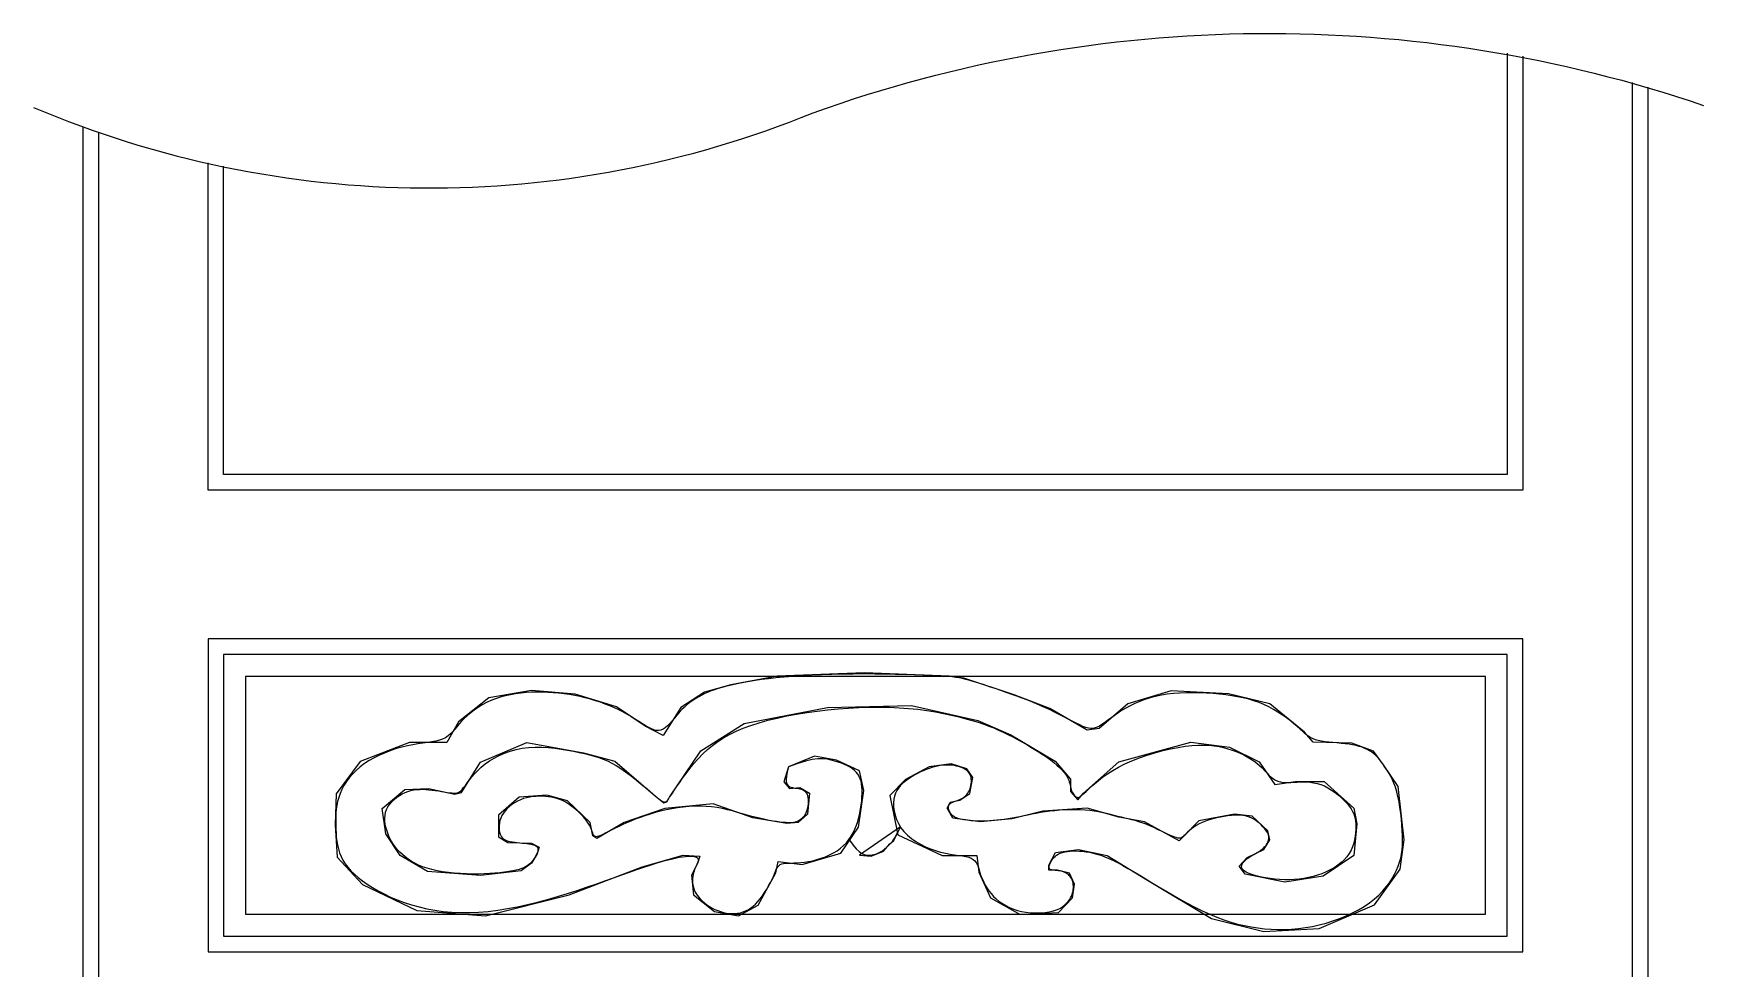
# Model space of a CAD drawing. Header units: metres. Extents: x -628 to -217, y 2 to 934.
# Drawn here: x -628 to -217.2, y 703.9 to 934.1 of the extents above; entities that cross this region are included whole.
import ezdxf

# ---------------------------------------------------------------- set-up
doc = ezdxf.new("R2010")
doc.units = ezdxf.units.M
for name, color, linetype in [('3', 3, 'Continuous'), ('4', 4, 'Continuous'), ('7', 7, 'Continuous')]:
    doc.layers.add(name, color=color, linetype=linetype)

msp = doc.modelspace()

# ---------------------------------------------------------------- linework, layer by layer
at = {"layer": '3'}
msp.add_lwpolyline([(-628.01, 915.85, 0.2), (-436.27, 914.51, -0.17), (-217.25, 916.34)], format="xyb", dxfattribs=at)
for points in [[(-261.67, 928.47), (-261.67, 821.61), (-585.07, 821.61), (-585.07, 902.23)], [(-612.02, 909.78), (-612.02, 5.41), (-234.72, 5.41), (-234.72, 921.93)]]:
    msp.add_lwpolyline(points, dxfattribs=at)
msp.add_lwpolyline([(-581.22, 781.19), (-581.22, 711.89), (-265.52, 711.89), (-265.52, 781.19)], close=True, dxfattribs=at)
at = {"layer": '4'}
for points in [[(-265.52, 929.21), (-265.52, 825.46), (-581.22, 825.46), (-581.22, 901.4)], [(-615.87, 911.13), (-615.87, 1.56), (-230.87, 1.56), (-230.87, 920.79)]]:
    msp.add_lwpolyline(points, dxfattribs=at)
msp.add_lwpolyline([(-585.07, 785.04), (-585.07, 708.04), (-261.67, 708.04), (-261.67, 785.04)], close=True, dxfattribs=at)
at = {"layer": '7'}
for points in [[(-442.27, 753.52), (-442.27, 753.52), (-442.62, 752.26), (-442.82, 751.24), (-442.88, 750.44), (-442.84, 749.82), (-442.7, 749.36), (-442.49, 749.02), (-442.24, 748.79), (-441.96, 748.63), (-441.66, 748.51), (-441.36, 748.42), (-441.06, 748.36), (-440.75, 748.32), (-440.44, 748.28), (-440.13, 748.25), (-439.82, 748.2), (-439.51, 748.14), (-439.21, 748.06), (-438.92, 747.94), (-438.64, 747.79), (-438.38, 747.6), (-438.14, 747.38), (-437.93, 747.1), (-437.75, 746.78), (-437.62, 746.4), (-437.52, 745.97), (-437.47, 745.49), (-437.45, 744.98), (-437.48, 744.45), (-437.54, 743.92), (-437.64, 743.39), (-437.77, 742.88), (-437.93, 742.41), (-438.11, 741.99), (-438.33, 741.6), (-438.57, 741.26), (-438.83, 740.97), (-439.1, 740.71), (-439.4, 740.48), (-439.7, 740.29), (-440.02, 740.13), (-440.34, 740), (-440.68, 739.9), (-441.05, 739.82), (-441.46, 739.78), (-441.92, 739.76), (-442.43, 739.76), (-443, 739.8), (-443.66, 739.86), (-444.4, 739.94), (-445.22, 740.06), (-446.11, 740.19), (-447.06, 740.36), (-448.07, 740.56), (-449.12, 740.78), (-450.21, 741.04), (-451.33, 741.33), (-452.48, 741.65), (-453.64, 741.99), (-454.84, 742.33), (-456.05, 742.67), (-457.3, 742.99), (-458.57, 743.27), (-459.88, 743.51), (-461.21, 743.69), (-462.58, 743.8), (-463.97, 743.84), (-465.38, 743.82), (-466.8, 743.74), (-468.22, 743.6), (-469.63, 743.42), (-471.03, 743.19), (-472.41, 742.92), (-473.76, 742.61), (-475.08, 742.27), (-476.36, 741.9), (-477.61, 741.5), (-478.82, 741.09), (-479.98, 740.65), (-481.1, 740.2), (-482.17, 739.74), (-483.19, 739.28), (-484.16, 738.81), (-485.06, 738.36), (-485.9, 737.93), (-486.67, 737.54), (-487.36, 737.18), (-487.97, 736.88), (-488.49, 736.65), (-488.93, 736.48), (-489.28, 736.38), (-489.57, 736.34), (-489.8, 736.37), (-489.98, 736.45), (-490.12, 736.59), (-490.24, 736.77), (-490.35, 736.99), (-490.45, 737.26), (-490.56, 737.57), (-490.68, 737.91), (-490.83, 738.29), (-491.02, 738.71), (-491.25, 739.16), (-491.54, 739.65), (-491.9, 740.17), (-492.33, 740.72), (-492.82, 741.29), (-493.37, 741.87), (-493.97, 742.45), (-494.6, 743.02), (-495.25, 743.55), (-495.92, 744.05), (-496.59, 744.5), (-497.25, 744.89), (-497.92, 745.23), (-498.58, 745.51), (-499.25, 745.74), (-499.92, 745.92), (-500.61, 746.06), (-501.32, 746.17), (-502.05, 746.24), (-502.8, 746.29), (-503.58, 746.3), (-504.36, 746.27), (-505.15, 746.2), (-505.94, 746.09), (-506.73, 745.92), (-507.5, 745.71), (-508.25, 745.43), (-508.98, 745.1), (-509.67, 744.71), (-510.33, 744.27), (-510.94, 743.78), (-511.5, 743.26), (-511.99, 742.7), (-512.43, 742.12), (-512.78, 741.52), (-513.06, 740.91), (-513.27, 740.29), (-513.41, 739.67), (-513.48, 739.07), (-513.5, 738.49), (-513.46, 737.95), (-513.37, 737.44), (-513.25, 736.99), (-513.08, 736.6), (-512.88, 736.27), (-512.64, 735.98), (-512.35, 735.75), (-512.02, 735.55), (-511.64, 735.38), (-511.21, 735.25), (-510.73, 735.14), (-510.2, 735.04), (-509.62, 734.96), (-509.02, 734.9), (-508.42, 734.84), (-507.81, 734.78), (-507.22, 734.72), (-506.67, 734.66), (-506.16, 734.59), (-505.71, 734.52), (-505.32, 734.43), (-504.98, 734.33), (-504.7, 734.22), (-504.47, 734.09), (-504.28, 733.96), (-504.13, 733.82), (-504.03, 733.66), (-503.96, 733.5), (-503.92, 733.32), (-503.92, 733.14), (-503.94, 732.94), (-503.99, 732.73), (-504.06, 732.51), (-504.15, 732.28), (-504.26, 732.04), (-504.38, 731.79), (-504.52, 731.53), (-504.68, 731.26), (-504.85, 730.99), (-505.03, 730.72), (-505.23, 730.44), (-505.46, 730.17), (-505.69, 729.91), (-505.95, 729.65), (-506.24, 729.4), (-506.57, 729.16), (-506.96, 728.93), (-507.41, 728.7), (-507.94, 728.49), (-508.57, 728.28), (-509.3, 728.09), (-510.14, 727.91), (-511.09, 727.74), (-512.13, 727.59), (-513.27, 727.45), (-514.49, 727.34), (-515.79, 727.25), (-517.14, 727.19), (-518.56, 727.16), (-520.02, 727.16), (-521.5, 727.2), (-523, 727.27), (-524.49, 727.38), (-525.96, 727.54), (-527.38, 727.73), (-528.74, 727.96), (-530.03, 728.25), (-531.21, 728.57), (-532.31, 728.95), (-533.32, 729.36), (-534.24, 729.81), (-535.1, 730.29), (-535.88, 730.81), (-536.61, 731.35), (-537.27, 731.92), (-537.89, 732.51), (-538.45, 733.13), (-538.97, 733.76), (-539.44, 734.41), (-539.86, 735.08), (-540.24, 735.77), (-540.58, 736.47), (-540.88, 737.19), (-541.13, 737.92), (-541.34, 738.66), (-541.49, 739.41), (-541.58, 740.15), (-541.6, 740.89), (-541.53, 741.62), (-541.39, 742.34), (-541.15, 743.03), (-540.81, 743.7), (-540.38, 744.34), (-539.87, 744.94), (-539.3, 745.5), (-538.68, 746.01), (-538.01, 746.47), (-537.32, 746.87), (-536.61, 747.21), (-535.9, 747.48), (-535.18, 747.69), (-534.46, 747.84), (-533.73, 747.94), (-532.99, 747.99), (-532.24, 748), (-531.49, 747.97), (-530.72, 747.91), (-529.95, 747.82), (-529.18, 747.72), (-528.41, 747.61), (-527.67, 747.49), (-526.96, 747.37), (-526.3, 747.26), (-525.69, 747.17), (-525.14, 747.1), (-524.67, 747.05), (-524.26, 747.05), (-523.89, 747.1), (-523.56, 747.2), (-523.23, 747.38), (-522.91, 747.63), (-522.57, 747.97), (-522.2, 748.41), (-521.78, 748.96), (-521.31, 749.59), (-520.78, 750.3), (-520.17, 751.06), (-519.5, 751.85), (-518.73, 752.66), (-517.88, 753.47), (-516.93, 754.26), (-515.88, 755), (-514.72, 755.7), (-513.48, 756.34), (-512.16, 756.91), (-510.77, 757.41), (-509.31, 757.81), (-507.8, 758.12), (-506.24, 758.32), (-504.63, 758.41), (-503.01, 758.4), (-501.38, 758.3), (-499.76, 758.14), (-498.18, 757.92), (-496.63, 757.66), (-495.16, 757.37), (-493.76, 757.08), (-492.45, 756.79), (-491.23, 756.5), (-490.07, 756.18), (-488.96, 755.83), (-487.88, 755.44), (-486.81, 754.98), (-485.74, 754.45), (-484.65, 753.83), (-483.53, 753.12), (-482.4, 752.33), (-481.27, 751.49), (-480.16, 750.63), (-479.09, 749.77), (-478.09, 748.94), (-477.18, 748.17), (-476.36, 747.48), (-475.67, 746.9), (-475.08, 746.41), (-474.59, 746.01), (-474.19, 745.69), (-473.86, 745.44), (-473.59, 745.25), (-473.37, 745.11), (-473.18, 745.01), (-473.02, 744.93), (-472.88, 744.89), (-472.75, 744.87), (-472.63, 744.87), (-472.53, 744.9), (-472.43, 744.94), (-472.34, 745), (-472.25, 745.08), (-472.17, 745.18), (-472.06, 745.31), (-471.93, 745.49), (-471.76, 745.74), (-471.54, 746.08), (-471.24, 746.52), (-470.87, 747.09), (-470.4, 747.79), (-469.82, 748.65), (-469.14, 749.64), (-468.37, 750.73), (-467.51, 751.9), (-466.58, 753.1), (-465.57, 754.32), (-464.5, 755.53), (-463.38, 756.7), (-462.21, 757.79), (-460.97, 758.82), (-459.67, 759.78), (-458.27, 760.68), (-456.78, 761.52), (-455.17, 762.31), (-453.44, 763.05), (-451.56, 763.74), (-449.54, 764.39), (-447.39, 764.99), (-445.12, 765.54), (-442.75, 766.05), (-440.31, 766.51), (-437.81, 766.91), (-435.26, 767.27), (-432.69, 767.57), (-430.12, 767.82), (-427.56, 768.01), (-425, 768.15), (-422.48, 768.23), (-419.98, 768.24), (-417.53, 768.2), (-415.12, 768.09), (-412.78, 767.92), (-410.5, 767.69), (-408.31, 767.4), (-406.19, 767.06), (-404.17, 766.68), (-402.24, 766.27), (-400.42, 765.84), (-398.71, 765.39), (-397.13, 764.94), (-395.66, 764.49), (-394.3, 764.04), (-393.02, 763.58), (-391.81, 763.1), (-390.64, 762.6), (-389.49, 762.08), (-388.34, 761.52), (-387.17, 760.91), (-385.96, 760.27), (-384.72, 759.59), (-383.48, 758.87), (-382.26, 758.15), (-381.07, 757.41), (-379.94, 756.68), (-378.88, 755.96), (-377.91, 755.26), (-377.05, 754.6), (-376.29, 753.96), (-375.64, 753.36), (-375.07, 752.78), (-374.6, 752.23), (-374.2, 751.71), (-373.87, 751.21), (-373.61, 750.73), (-373.4, 750.28), (-373.24, 749.85), (-373.12, 749.44), (-373.03, 749.04), (-372.94, 748.67), (-372.87, 748.31), (-372.78, 747.96), (-372.68, 747.64), (-372.55, 747.33), (-372.39, 747.04), (-372.22, 746.77), (-372.03, 746.53), (-371.83, 746.34), (-371.62, 746.18), (-371.41, 746.07), (-371.2, 746.01), (-371, 746.01), (-370.79, 746.08), (-370.56, 746.21), (-370.29, 746.41), (-369.96, 746.69), (-369.57, 747.05), (-369.09, 747.5), (-368.52, 748.04), (-367.83, 748.67), (-367.03, 749.38), (-366.1, 750.15), (-365.06, 750.96), (-363.88, 751.8), (-362.57, 752.64), (-361.13, 753.48), (-359.55, 754.28), (-357.84, 755.05), (-356.01, 755.76), (-354.12, 756.41), (-352.18, 757), (-350.24, 757.52), (-348.32, 757.97), (-346.47, 758.33), (-344.71, 758.61), (-343.08, 758.79), (-341.56, 758.88), (-340.14, 758.89), (-338.82, 758.83), (-337.58, 758.71), (-336.41, 758.52), (-335.3, 758.28), (-334.23, 758), (-333.2, 757.68), (-332.21, 757.32), (-331.26, 756.92), (-330.34, 756.49), (-329.47, 756.03), (-328.65, 755.53), (-327.88, 755), (-327.15, 754.44), (-326.48, 753.85), (-325.85, 753.25), (-325.26, 752.65), (-324.69, 752.07), (-324.14, 751.52), (-323.59, 751.02), (-323.05, 750.59), (-322.5, 750.24), (-321.93, 749.98), (-321.34, 749.81), (-320.72, 749.71), (-320.09, 749.67), (-319.42, 749.67), (-318.74, 749.7), (-318.02, 749.74), (-317.28, 749.79), (-316.51, 749.83), (-315.7, 749.85), (-314.88, 749.83), (-314.04, 749.76), (-313.17, 749.64), (-312.3, 749.45), (-311.41, 749.18), (-310.52, 748.82), (-309.63, 748.37), (-308.74, 747.82), (-307.88, 747.22), (-307.05, 746.56), (-306.27, 745.87), (-305.56, 745.17), (-304.92, 744.48), (-304.37, 743.81), (-303.92, 743.18), (-303.56, 742.57), (-303.28, 741.99), (-303.08, 741.4), (-302.94, 740.81), (-302.85, 740.19), (-302.81, 739.54), (-302.79, 738.84), (-302.81, 738.08), (-302.85, 737.28), (-302.94, 736.44), (-303.09, 735.58), (-303.29, 734.71), (-303.58, 733.84), (-303.95, 732.99), (-304.41, 732.17), (-304.98, 731.39), (-305.64, 730.65), (-306.39, 729.96), (-307.22, 729.31), (-308.12, 728.71), (-309.08, 728.17), (-310.08, 727.68), (-311.13, 727.24), (-312.2, 726.86), (-313.31, 726.53), (-314.44, 726.26), (-315.58, 726.05), (-316.75, 725.89), (-317.93, 725.79), (-319.12, 725.74), (-320.31, 725.74), (-321.51, 725.8), (-322.7, 725.9), (-323.85, 726.04), (-324.96, 726.22), (-326.01, 726.42), (-326.98, 726.64), (-327.85, 726.88), (-328.61, 727.12), (-329.24, 727.36), (-329.76, 727.6), (-330.16, 727.85), (-330.47, 728.09), (-330.68, 728.34), (-330.82, 728.59), (-330.88, 728.84), (-330.87, 729.1), (-330.82, 729.36), (-330.71, 729.62), (-330.55, 729.88), (-330.35, 730.15), (-330.11, 730.41), (-329.82, 730.68), (-329.5, 730.94), (-329.13, 731.2), (-328.74, 731.46), (-328.32, 731.71), (-327.88, 731.96), (-327.44, 732.21), (-327.01, 732.47), (-326.58, 732.73), (-326.18, 732.99), (-325.82, 733.26), (-325.49, 733.54), (-325.2, 733.82), (-324.95, 734.11), (-324.74, 734.4), (-324.56, 734.69), (-324.42, 734.98), (-324.31, 735.28), (-324.24, 735.56), (-324.19, 735.85), (-324.18, 736.14), (-324.21, 736.43), (-324.27, 736.72), (-324.37, 737.03), (-324.52, 737.34), (-324.72, 737.68), (-324.97, 738.03), (-325.27, 738.4), (-325.61, 738.79), (-326, 739.18), (-326.42, 739.57), (-326.88, 739.95), (-327.36, 740.3), (-327.85, 740.62), (-328.37, 740.9), (-328.89, 741.13), (-329.42, 741.32), (-329.98, 741.46), (-330.57, 741.56), (-331.2, 741.61), (-331.87, 741.63), (-332.6, 741.61), (-333.38, 741.55), (-334.23, 741.45), (-335.13, 741.33), (-336.07, 741.17), (-337.01, 740.97), (-337.96, 740.74), (-338.88, 740.48), (-339.76, 740.18), (-340.58, 739.85), (-341.34, 739.49), (-342.02, 739.1), (-342.63, 738.69), (-343.17, 738.29), (-343.66, 737.89), (-344.09, 737.5), (-344.47, 737.14), (-344.79, 736.82), (-345.08, 736.54), (-345.34, 736.31), (-345.59, 736.14), (-345.86, 736.02), (-346.17, 735.98), (-346.53, 736.01), (-346.97, 736.11), (-347.5, 736.29), (-348.15, 736.56), (-348.9, 736.9), (-349.72, 737.29), (-350.61, 737.71), (-351.54, 738.15), (-352.49, 738.59), (-353.44, 739.02), (-354.38, 739.4), (-355.29, 739.74), (-356.17, 740.04), (-357.04, 740.3), (-357.89, 740.53), (-358.73, 740.74), (-359.58, 740.94), (-360.43, 741.14), (-361.3, 741.35), (-362.19, 741.56), (-363.11, 741.79), (-364.06, 742.02), (-365.04, 742.23), (-366.06, 742.44), (-367.11, 742.62), (-368.21, 742.77), (-369.35, 742.88), (-370.54, 742.95), (-371.77, 742.98), (-373.02, 742.96), (-374.29, 742.92), (-375.55, 742.84), (-376.79, 742.73), (-378.01, 742.59), (-379.19, 742.44), (-380.31, 742.26), (-381.4, 742.07), (-382.44, 741.87), (-383.45, 741.67), (-384.44, 741.46), (-385.41, 741.27), (-386.36, 741.08), (-387.32, 740.9), (-388.28, 740.74), (-389.23, 740.6), (-390.17, 740.49), (-391.09, 740.39), (-391.98, 740.3), (-392.83, 740.24), (-393.64, 740.2), (-394.4, 740.17), (-395.1, 740.17), (-395.74, 740.18), (-396.34, 740.2), (-396.89, 740.24), (-397.4, 740.28), (-397.88, 740.34), (-398.34, 740.4), (-398.77, 740.46), (-399.19, 740.52), (-399.59, 740.58), (-399.97, 740.65), (-400.34, 740.74), (-400.68, 740.84), (-401.01, 740.96), (-401.32, 741.1), (-401.6, 741.26), (-401.86, 741.46), (-402.1, 741.68), (-402.31, 741.92), (-402.5, 742.17), (-402.65, 742.43), (-402.78, 742.7), (-402.88, 742.96), (-402.94, 743.2), (-402.97, 743.44), (-402.96, 743.66), (-402.92, 743.86), (-402.86, 744.05), (-402.76, 744.23), (-402.63, 744.39), (-402.47, 744.53), (-402.29, 744.66), (-402.08, 744.77), (-401.85, 744.88), (-401.59, 744.97), (-401.32, 745.07), (-401.04, 745.17), (-400.75, 745.27), (-400.45, 745.38), (-400.15, 745.51), (-399.84, 745.65), (-399.54, 745.82), (-399.25, 746.01), (-398.97, 746.23), (-398.7, 746.47), (-398.44, 746.74), (-398.21, 747.04), (-398, 747.37), (-397.82, 747.73), (-397.66, 748.12), (-397.53, 748.53), (-397.43, 748.95), (-397.37, 749.38), (-397.33, 749.8), (-397.33, 750.21), (-397.35, 750.6), (-397.42, 750.97), (-397.51, 751.31), (-397.65, 751.63), (-397.81, 751.92), (-398.02, 752.19), (-398.26, 752.45), (-398.54, 752.69), (-398.85, 752.91), (-399.2, 753.11), (-399.59, 753.3), (-400.01, 753.47), (-400.47, 753.61), (-400.95, 753.74), (-401.47, 753.84), (-402.01, 753.91), (-402.57, 753.96), (-403.16, 753.97), (-403.77, 753.96), (-404.4, 753.91), (-405.04, 753.83), (-405.7, 753.71), (-406.37, 753.56), (-407.06, 753.37), (-407.75, 753.15), (-408.45, 752.89), (-409.16, 752.59), (-409.86, 752.27), (-410.55, 751.91), (-411.24, 751.53), (-411.91, 751.13), (-412.55, 750.71), (-413.17, 750.28), (-413.77, 749.83), (-414.32, 749.36), (-414.82, 748.86), (-415.28, 748.32), (-415.67, 747.73), (-416, 747.08), (-416.25, 746.35), (-416.41, 745.55), (-416.49, 744.66), (-416.46, 743.7), (-416.34, 742.68), (-416.1, 741.64), (-415.75, 740.59), (-415.28, 739.55), (-414.68, 738.54), (-413.94, 737.59), (-413.07, 736.7), (-412.08, 735.88), (-411, 735.14), (-409.84, 734.47), (-408.63, 733.88), (-407.39, 733.37), (-406.15, 732.93), (-404.92, 732.57), (-403.73, 732.29), (-402.58, 732.07), (-401.5, 731.9), (-400.48, 731.74), (-399.55, 731.6), (-398.71, 731.45), (-397.98, 731.27), (-397.35, 731.04), (-396.85, 730.75), (-396.45, 730.4), (-396.14, 729.99), (-395.89, 729.53), (-395.69, 729.02), (-395.5, 728.47), (-395.33, 727.87), (-395.13, 727.24), (-394.9, 726.57), (-394.62, 725.88), (-394.3, 725.17), (-393.93, 724.45), (-393.51, 723.73), (-393.03, 723.02), (-392.5, 722.33), (-391.89, 721.66), (-391.22, 721.03), (-390.49, 720.43), (-389.69, 719.88), (-388.84, 719.38), (-387.94, 718.93), (-386.99, 718.53), (-386, 718.2), (-384.97, 717.94), (-383.91, 717.75), (-382.83, 717.63), (-381.75, 717.57), (-380.68, 717.58), (-379.65, 717.64), (-378.66, 717.77), (-377.73, 717.95), (-376.88, 718.18), (-376.12, 718.46), (-375.45, 718.79), (-374.87, 719.15), (-374.36, 719.54), (-373.92, 719.95), (-373.54, 720.38), (-373.22, 720.82), (-372.95, 721.26), (-372.73, 721.69), (-372.56, 722.13), (-372.42, 722.55), (-372.32, 722.97), (-372.26, 723.39), (-372.23, 723.79), (-372.24, 724.19), (-372.27, 724.57), (-372.33, 724.94), (-372.41, 725.3), (-372.52, 725.65), (-372.66, 725.97), (-372.83, 726.27), (-373.02, 726.55), (-373.24, 726.81), (-373.48, 727.04), (-373.75, 727.23), (-374.04, 727.4), (-374.35, 727.55), (-374.67, 727.67), (-375, 727.77), (-375.34, 727.85), (-375.67, 727.91), (-375.99, 727.97), (-376.3, 728.01), (-376.6, 728.04), (-376.88, 728.07), (-377.14, 728.1), (-377.38, 728.13), (-377.59, 728.17), (-377.78, 728.22), (-377.93, 728.29), (-378.05, 728.37), (-378.14, 728.48), (-378.19, 728.61), (-378.22, 728.76), (-378.21, 728.93), (-378.17, 729.14), (-378.11, 729.36), (-378.01, 729.62), (-377.89, 729.91), (-377.74, 730.22), (-377.56, 730.54), (-377.33, 730.87), (-377.06, 731.19), (-376.74, 731.5), (-376.37, 731.79), (-375.95, 732.05), (-375.46, 732.27), (-374.92, 732.46), (-374.33, 732.61), (-373.69, 732.72), (-373.01, 732.8), (-372.3, 732.84), (-371.55, 732.84), (-370.77, 732.82), (-369.97, 732.75), (-369.14, 732.65), (-368.29, 732.5), (-367.4, 732.31), (-366.48, 732.06), (-365.52, 731.76), (-364.53, 731.39), (-363.49, 730.96), (-362.4, 730.45), (-361.26, 729.88), (-360.07, 729.23), (-358.81, 728.53), (-357.49, 727.76), (-356.09, 726.93), (-354.61, 726.04), (-353.05, 725.1), (-351.4, 724.1), (-349.67, 723.07), (-347.89, 722.03), (-346.07, 720.99), (-344.22, 719.98), (-342.37, 719), (-340.53, 718.09), (-338.72, 717.25), (-336.95, 716.51), (-335.22, 715.87), (-333.52, 715.31), (-331.85, 714.84), (-330.19, 714.45), (-328.54, 714.13), (-326.9, 713.88), (-325.25, 713.7), (-323.59, 713.58), (-321.92, 713.52), (-320.24, 713.53), (-318.56, 713.6), (-316.87, 713.75), (-315.17, 713.96), (-313.47, 714.26), (-311.78, 714.63), (-310.08, 715.07), (-308.4, 715.6), (-306.74, 716.19), (-305.13, 716.85), (-303.57, 717.58), (-302.09, 718.36), (-300.69, 719.2), (-299.39, 720.08), (-298.21, 721.01), (-297.13, 721.98), (-296.16, 722.98), (-295.29, 723.99), (-294.52, 725.02), (-293.84, 726.05), (-293.26, 727.08), (-292.76, 728.09), (-292.34, 729.08), (-292.01, 730.06), (-291.74, 731.05), (-291.54, 732.06), (-291.41, 733.1), (-291.32, 734.19), (-291.29, 735.35), (-291.3, 736.58), (-291.35, 737.89), (-291.44, 739.27), (-291.56, 740.69), (-291.72, 742.11), (-291.92, 743.53), (-292.15, 744.9), (-292.42, 746.2), (-292.72, 747.41), (-293.05, 748.5), (-293.41, 749.49), (-293.8, 750.37), (-294.19, 751.17), (-294.6, 751.89), (-295.01, 752.55), (-295.41, 753.15), (-295.79, 753.71), (-296.16, 754.24), (-296.52, 754.75), (-296.88, 755.22), (-297.24, 755.66), (-297.62, 756.08), (-298.02, 756.48), (-298.44, 756.85), (-298.91, 757.19), (-299.42, 757.51), (-299.97, 757.81), (-300.58, 758.09), (-301.24, 758.34), (-301.95, 758.56), (-302.73, 758.76), (-303.56, 758.94), (-304.45, 759.09), (-305.41, 759.21), (-306.4, 759.32), (-307.42, 759.41), (-308.43, 759.5), (-309.42, 759.6), (-310.36, 759.7), (-311.24, 759.83), (-312.02, 759.98), (-312.69, 760.16), (-313.28, 760.39), (-313.81, 760.65), (-314.3, 760.97), (-314.79, 761.34), (-315.3, 761.76), (-315.85, 762.25), (-316.47, 762.81), (-317.18, 763.43), (-317.99, 764.11), (-318.88, 764.83), (-319.83, 765.56), (-320.85, 766.29), (-321.93, 767), (-323.04, 767.68), (-324.2, 768.31), (-325.38, 768.86), (-326.59, 769.35), (-327.84, 769.78), (-329.13, 770.16), (-330.46, 770.48), (-331.84, 770.76), (-333.27, 771.01), (-334.76, 771.22), (-336.3, 771.4), (-337.9, 771.55), (-339.52, 771.67), (-341.16, 771.75), (-342.81, 771.78), (-344.44, 771.77), (-346.05, 771.7), (-347.63, 771.58), (-349.15, 771.4), (-350.61, 771.16), (-352.03, 770.86), (-353.39, 770.51), (-354.69, 770.1), (-355.94, 769.65), (-357.13, 769.14), (-358.27, 768.59), (-359.35, 767.99), (-360.37, 767.37), (-361.33, 766.73), (-362.23, 766.1), (-363.07, 765.49), (-363.85, 764.91), (-364.57, 764.39), (-365.23, 763.94), (-365.82, 763.58), (-366.37, 763.3), (-366.89, 763.11), (-367.42, 763.01), (-367.96, 762.99), (-368.53, 763.07), (-369.17, 763.24), (-369.88, 763.5), (-370.69, 763.84), (-371.58, 764.26), (-372.54, 764.75), (-373.56, 765.27), (-374.63, 765.83), (-375.73, 766.41), (-376.85, 766.98), (-377.97, 767.54), (-379.09, 768.07), (-380.21, 768.58), (-381.34, 769.06), (-382.49, 769.53), (-383.66, 770), (-384.86, 770.45), (-386.11, 770.91), (-387.4, 771.38), (-388.74, 771.85), (-390.12, 772.33), (-391.51, 772.8), (-392.88, 773.26), (-394.21, 773.69), (-395.47, 774.1), (-396.65, 774.46), (-397.72, 774.77), (-398.66, 775.03), (-399.52, 775.25), (-400.34, 775.42), (-401.17, 775.55), (-402.07, 775.66), (-403.09, 775.76), (-404.28, 775.84), (-405.68, 775.92), (-407.34, 776), (-409.23, 776.08), (-411.33, 776.16), (-413.59, 776.23), (-416, 776.3), (-418.52, 776.35), (-421.1, 776.38), (-423.73, 776.39), (-426.38, 776.37), (-429.01, 776.33), (-431.61, 776.27), (-434.15, 776.18), (-436.63, 776.07), (-439.01, 775.94), (-441.27, 775.79), (-443.4, 775.62), (-445.38, 775.43), (-447.21, 775.22), (-448.91, 775), (-450.48, 774.76), (-451.93, 774.52), (-453.27, 774.28), (-454.52, 774.03), (-455.68, 773.78), (-456.76, 773.54), (-457.77, 773.29), (-458.72, 773.04), (-459.62, 772.78), (-460.47, 772.5), (-461.29, 772.21), (-462.08, 771.9), (-462.86, 771.56), (-463.62, 771.2), (-464.37, 770.8), (-465.11, 770.37), (-465.83, 769.9), (-466.54, 769.39), (-467.23, 768.84), (-467.9, 768.25), (-468.54, 767.61), (-469.17, 766.93), (-469.78, 766.22), (-470.37, 765.51), (-470.94, 764.83), (-471.51, 764.19), (-472.06, 763.62), (-472.61, 763.15), (-473.16, 762.8), (-473.7, 762.58), (-474.26, 762.49), (-474.82, 762.52), (-475.4, 762.66), (-476, 762.88), (-476.62, 763.19), (-477.28, 763.56), (-477.98, 763.98), (-478.71, 764.44), (-479.49, 764.93), (-480.32, 765.44), (-481.19, 765.97), (-482.1, 766.5), (-483.06, 767.04), (-484.07, 767.56), (-485.12, 768.06), (-486.23, 768.54), (-487.37, 769), (-488.56, 769.42), (-489.78, 769.82), (-491.02, 770.18), (-492.29, 770.52), (-493.58, 770.82), (-494.88, 771.08), (-496.19, 771.32), (-497.51, 771.51), (-498.83, 771.67), (-500.15, 771.79), (-501.48, 771.87), (-502.81, 771.92), (-504.14, 771.92), (-505.47, 771.88), (-506.79, 771.81), (-508.11, 771.68), (-509.41, 771.51), (-510.69, 771.29), (-511.95, 771.02), (-513.18, 770.69), (-514.37, 770.3), (-515.51, 769.85), (-516.61, 769.34), (-517.66, 768.77), (-518.65, 768.16), (-519.59, 767.51), (-520.47, 766.84), (-521.28, 766.15), (-522.03, 765.45), (-522.7, 764.76), (-523.31, 764.08), (-523.87, 763.41), (-524.4, 762.78), (-524.93, 762.19), (-525.46, 761.64), (-526.03, 761.14), (-526.66, 760.71), (-527.37, 760.35), (-528.17, 760.07), (-529.07, 759.85), (-530.05, 759.67), (-531.12, 759.51), (-532.25, 759.36), (-533.45, 759.19), (-534.71, 758.98), (-536.02, 758.73), (-537.37, 758.4), (-538.75, 758.01), (-540.14, 757.55), (-541.51, 757.02), (-542.87, 756.44), (-544.18, 755.79), (-545.42, 755.08), (-546.59, 754.32), (-547.67, 753.51), (-548.65, 752.66), (-549.54, 751.76), (-550.33, 750.84), (-551.03, 749.89), (-551.64, 748.92), (-552.16, 747.95), (-552.59, 746.97), (-552.93, 745.99), (-553.19, 745.02), (-553.39, 744.05), (-553.52, 743.08), (-553.61, 742.11), (-553.65, 741.13), (-553.67, 740.16), (-553.66, 739.18), (-553.63, 738.2), (-553.59, 737.22), (-553.51, 736.24), (-553.39, 735.27), (-553.23, 734.3), (-553, 733.35), (-552.7, 732.41), (-552.33, 731.49), (-551.87, 730.58), (-551.31, 729.69), (-550.67, 728.82), (-549.92, 727.97), (-549.08, 727.12), (-548.13, 726.29), (-547.07, 725.46), (-545.91, 724.64), (-544.63, 723.83), (-543.25, 723.03), (-541.77, 722.25), (-540.2, 721.5), (-538.55, 720.8), (-536.82, 720.15), (-535.02, 719.56), (-533.15, 719.04), (-531.23, 718.6), (-529.25, 718.24), (-527.21, 717.97), (-525.12, 717.78), (-522.98, 717.69), (-520.77, 717.69), (-518.51, 717.78), (-516.2, 717.97), (-513.83, 718.26), (-511.41, 718.64), (-508.97, 719.1), (-506.5, 719.64), (-504.03, 720.24), (-501.56, 720.89), (-499.1, 721.59), (-496.68, 722.33), (-494.29, 723.1), (-491.95, 723.88), (-489.68, 724.67), (-487.48, 725.45), (-485.36, 726.21), (-483.33, 726.95), (-481.4, 727.64), (-479.59, 728.28), (-477.91, 728.86), (-476.34, 729.37), (-474.89, 729.83), (-473.55, 730.22), (-472.32, 730.56), (-471.19, 730.85), (-470.16, 731.09), (-469.23, 731.27), (-468.4, 731.41), (-467.65, 731.5), (-466.99, 731.55), (-466.41, 731.56), (-465.92, 731.53), (-465.51, 731.48), (-465.17, 731.39), (-464.91, 731.27), (-464.72, 731.13), (-464.6, 730.97), (-464.53, 730.78), (-464.51, 730.58), (-464.54, 730.35), (-464.61, 730.1), (-464.71, 729.84), (-464.82, 729.56), (-464.96, 729.26), (-465.11, 728.95), (-465.25, 728.61), (-465.4, 728.26), (-465.54, 727.88), (-465.67, 727.47), (-465.77, 727.03), (-465.85, 726.57), (-465.9, 726.07), (-465.91, 725.55), (-465.88, 725), (-465.8, 724.44), (-465.67, 723.88), (-465.48, 723.3), (-465.23, 722.73), (-464.91, 722.16), (-464.52, 721.61), (-464.07, 721.07), (-463.56, 720.55), (-463, 720.06), (-462.4, 719.6), (-461.76, 719.17), (-461.1, 718.79), (-460.41, 718.44), (-459.72, 718.14), (-459.01, 717.9), (-458.31, 717.7), (-457.59, 717.55), (-456.89, 717.46), (-456.18, 717.42), (-455.49, 717.43), (-454.81, 717.5), (-454.14, 717.63), (-453.49, 717.81), (-452.85, 718.06), (-452.23, 718.37), (-451.61, 718.76), (-451.01, 719.21), (-450.42, 719.75), (-449.84, 720.37), (-449.27, 721.06), (-448.71, 721.82), (-448.17, 722.62), (-447.66, 723.45), (-447.19, 724.28), (-446.75, 725.09), (-446.36, 725.86), (-446.03, 726.57), (-445.75, 727.2), (-445.52, 727.76), (-445.3, 728.24), (-445.1, 728.65), (-444.88, 729), (-444.63, 729.27), (-444.34, 729.49), (-443.98, 729.65), (-443.53, 729.75), (-443.01, 729.81), (-442.41, 729.84), (-441.73, 729.86), (-440.99, 729.88), (-440.18, 729.91), (-439.3, 729.97), (-438.37, 730.07), (-437.38, 730.23), (-436.35, 730.44), (-435.3, 730.71), (-434.25, 731.04), (-433.2, 731.42), (-432.19, 731.85), (-431.22, 732.35), (-430.32, 732.9), (-429.49, 733.5), (-428.74, 734.16), (-428.06, 734.87), (-427.45, 735.63), (-426.9, 736.44), (-426.42, 737.3), (-425.99, 738.2), (-425.61, 739.14), (-425.28, 740.12), (-425, 741.13), (-424.76, 742.15), (-424.57, 743.17), (-424.41, 744.18), (-424.3, 745.17), (-424.23, 746.11), (-424.2, 747.01), (-424.2, 747.84), (-424.24, 748.62), (-424.33, 749.34), (-424.47, 750), (-424.66, 750.61), (-424.91, 751.18), (-425.23, 751.7), (-425.61, 752.18), (-426.06, 752.63), (-426.58, 753.05), (-427.17, 753.43), (-427.81, 753.78), (-428.51, 754.11), (-429.26, 754.42), (-430.06, 754.7), (-430.9, 754.96), (-431.78, 755.21), (-432.74, 755.4), (-433.82, 755.51), (-435.05, 755.49), (-436.47, 755.32), (-438.12, 754.96), (-440.04, 754.37), (-442.27, 753.52), (-443.43, 749.81), (-442.03, 748.18), (-439.48, 748.41), (-437.15, 747.02), (-437.62, 741.91), (-439.94, 739.82), (-442.73, 739.59), (-451.1, 740.98), (-460.86, 744.46), (-472.72, 743.3), (-482.72, 739.82), (-489.46, 735.87), (-490.39, 736.57), (-491.09, 739.82), (-496.67, 745.16), (-501.78, 746.55), (-508.52, 746.09), (-513.64, 741.68), (-513.64, 736.34), (-511.31, 734.94), (-505.5, 734.71), (-503.64, 733.78), (-504.1, 732.16), (-505.5, 729.83), (-508.06, 727.97), (-518.05, 726.81), (-531.07, 727.74), (-537.81, 731.69), (-541.3, 737.03), (-542.23, 743.3), (-536.65, 747.95), (-530.84, 748.18), (-524.33, 746.79), (-522.7, 747.25), (-518.05, 754.68), (-506.66, 759.56), (-492.71, 757.01), (-485.04, 754.92), (-475.04, 746.32), (-472.95, 744.7), (-472.25, 744.93), (-471.56, 746.09), (-463.89, 757.47), (-453.19, 764.2), (-432.73, 768.15), (-412.04, 768.62), (-395.77, 764.9), (-387.63, 761.42), (-376.71, 754.92), (-372.99, 750.5), (-372.99, 747.48), (-371.13, 745.39), (-369.73, 747.02), (-361.06, 754.77), (-343.34, 759.62), (-333.87, 758.4), (-326.58, 754.77), (-322.7, 749.19), (-317.6, 749.91), (-310.56, 749.91), (-303.28, 743.37), (-302.55, 739.49), (-303.28, 731.72), (-310.8, 726.63), (-320.27, 725.18), (-329.98, 727.12), (-331.44, 729.06), (-329.5, 731.24), (-325.37, 733.18), (-323.91, 735.61), (-324.4, 737.79), (-328.28, 741.43), (-332.65, 741.91), (-341.39, 740.21), (-345.28, 736.33), (-346.25, 735.36), (-354.75, 739.97), (-361.06, 741.18), (-368.83, 743.37), (-379.75, 742.64), (-387.28, 740.7), (-395.05, 739.97), (-398.93, 740.46), (-401.85, 740.94), (-403.3, 743.37), (-402.57, 744.82), (-400.15, 745.31), (-397.72, 747), (-396.99, 750.88), (-398.45, 753.07), (-402.33, 754.28), (-407.67, 753.55), (-413.5, 750.4), (-417.38, 746.52), (-415.44, 736.82), (-404.52, 731.72), (-396.02, 731.72), (-395.53, 727.6), (-392.62, 721.3), (-385.34, 717.17), (-375.87, 717.66), (-372.47, 721.3), (-371.98, 724.69), (-373.2, 727.36), (-376.11, 728.09), (-378.3, 728.09), (-378.3, 729.3), (-376.6, 732.45), (-371.01, 733.18), (-363.97, 731.72), (-354.02, 725.66), (-338.24, 716.2), (-325.37, 713.05), (-311.78, 713.78), (-298.18, 719.6), (-291.87, 728.33), (-290.9, 735.61), (-292.35, 748.7), (-296, 754.04), (-298.42, 757.43), (-303.76, 759.37), (-313.23, 759.62), (-315.42, 762.04), (-323.91, 769.07), (-334.11, 771.5), (-348.19, 772.23), (-358.87, 769.07), (-365.91, 763.01), (-368.83, 762.53), (-378.05, 767.86), (-386.79, 771.26), (-399.17, 775.38), (-402.82, 775.87), (-423.63, 776.66), (-445.06, 775.83), (-456.51, 773.75), (-462.96, 771.88), (-468.79, 768.13), (-473.16, 761.27), (-477.53, 763.56), (-484.6, 768.34), (-494.8, 771.46), (-505.49, 772.33), (-516.03, 770.53), (-523.48, 764.63), (-526.3, 759.5), (-535.55, 759.5), (-547.62, 754.88), (-553.53, 746.92), (-553.79, 739.23), (-553.27, 731.27), (-547.11, 724.6), (-533.75, 718.18), (-516.8, 716.9), (-496.25, 722.03), (-478.27, 728.96), (-468.25, 731.78), (-464.14, 731.53), (-464.65, 729.73), (-466.19, 726.91), (-465.68, 722.03), (-460.54, 717.93), (-454.64, 716.9), (-449.75, 719.47), (-445.39, 727.42), (-444.87, 730.25), (-438.97, 729.48), (-429.46, 732.3), (-425.1, 738.71), (-423.81, 747.69), (-424.84, 752.57), (-430.49, 755.14), (-435.88, 756.16), (-442.27, 753.52)], [(-427.28, 735.51), (-427.28, 735.51), (-426.41, 734.27), (-425.63, 733.34), (-424.92, 732.66), (-424.29, 732.2), (-423.7, 731.93), (-423.17, 731.8), (-422.67, 731.77), (-422.21, 731.81), (-421.76, 731.88), (-421.33, 731.97), (-420.92, 732.08), (-420.53, 732.22), (-420.16, 732.37), (-419.81, 732.53), (-419.49, 732.71), (-419.19, 732.9), (-418.91, 733.09), (-418.65, 733.29), (-418.42, 733.5), (-418.19, 733.71), (-417.98, 733.91), (-417.78, 734.11), (-417.58, 734.31), (-417.39, 734.5), (-417.2, 734.69), (-416.99, 734.9), (-416.76, 735.17), (-416.49, 735.54), (-416.17, 736.05), (-415.79, 736.73), (-415.34, 737.61), (-414.8, 738.74), (-424.84, 731.78), (-422.01, 731.53), (-418.93, 732.81), (-417.39, 734.61), (-416.36, 735.38), (-414.8, 738.74)]]:
    msp.add_lwpolyline(points, dxfattribs=at)
msp.add_lwpolyline([(-575.83, 775.8), (-575.83, 717.28), (-270.91, 717.28), (-270.91, 775.8)], close=True, dxfattribs=at)

doc.saveas('drawing.dxf')
